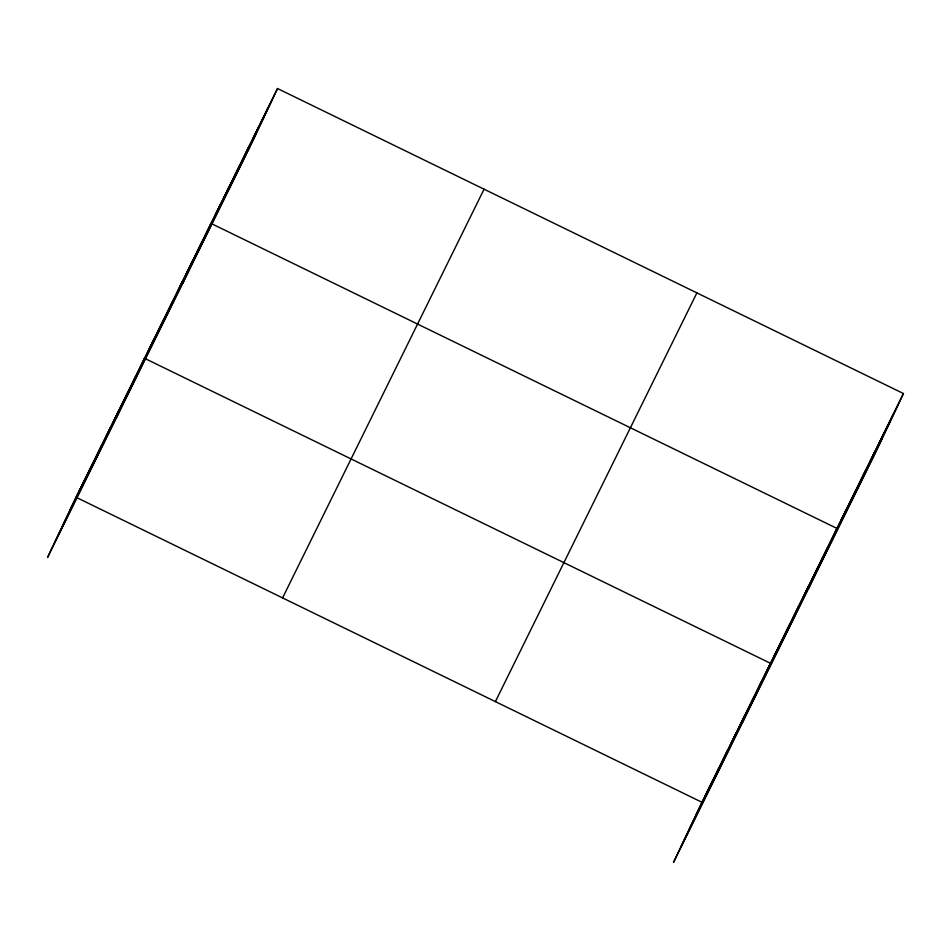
<?xml version="1.0" encoding="UTF-8"?>
<svg xmlns="http://www.w3.org/2000/svg" width="951" height="951" viewBox="0 0 951 951"><rect width="100%" height="100%" fill="white"/><g stroke="black" fill="none" stroke-linecap="round" stroke-linejoin="round"><path stroke-width="1.43" d="M277.514 88.538L76.009 497.254L47.55 557.464L249.055 148.736L277.514 88.538L903.45 393.536L874.991 453.746L673.486 862.462L701.945 802.264L903.45 393.536M78.695 492.321L84.568 479.886M87.254 474.953L93.139 462.519M95.825 457.586L101.698 445.151M104.384 440.206L110.268 427.772M112.955 422.838L118.827 410.404M121.514 405.471L127.386 393.036M130.085 388.091L135.957 375.669M116.058 418.499L144.516 358.289L770.465 663.287L741.994 723.497M148.142 351.454L154.014 339.02M157.64 332.184L163.524 319.762M167.138 312.927L173.023 300.492M176.636 293.657L182.521 281.223M186.134 274.387L192.019 261.953M195.644 255.118L201.517 242.683M182.556 283.624L211.015 223.414L836.951 528.411L808.493 588.621M214.641 216.578L220.513 204.144M224.139 197.309L230.011 184.874M233.637 178.039L239.509 165.605M243.135 158.769L249.007 146.335M252.633 139.5L258.517 127.077M262.131 120.23L268.016 107.808M704.632 797.318L710.516 784.884M713.202 779.951L719.075 767.516M721.761 762.583L727.634 750.149M730.332 745.204L736.205 732.781M738.891 727.836L744.764 715.402M747.45 710.468L753.335 698.034M756.021 693.101L761.894 680.666M774.078 656.452L779.963 644.029M783.576 637.194L789.461 624.759M793.075 617.924L798.959 605.49M802.585 598.654L808.457 586.22M812.083 579.385L817.955 566.951M821.581 560.115L827.453 547.681M840.577 521.576L846.449 509.142M850.075 502.306L855.948 489.872M859.573 483.037L865.458 470.602M869.071 463.767L874.956 451.345M878.569 444.509L884.454 432.075M888.079 425.24L893.952 412.805M70.136 509.688L271.629 100.972M62.683 525.463L264.188 116.735M55.003 541.701L256.508 132.974M282.566 597.906L484.071 189.19M495.388 701.612L696.893 292.884M696.073 814.698L897.578 405.97M688.619 830.461L890.124 421.733M680.94 846.699L882.445 437.971M76.009 497.254L701.945 802.264"/></g></svg>
